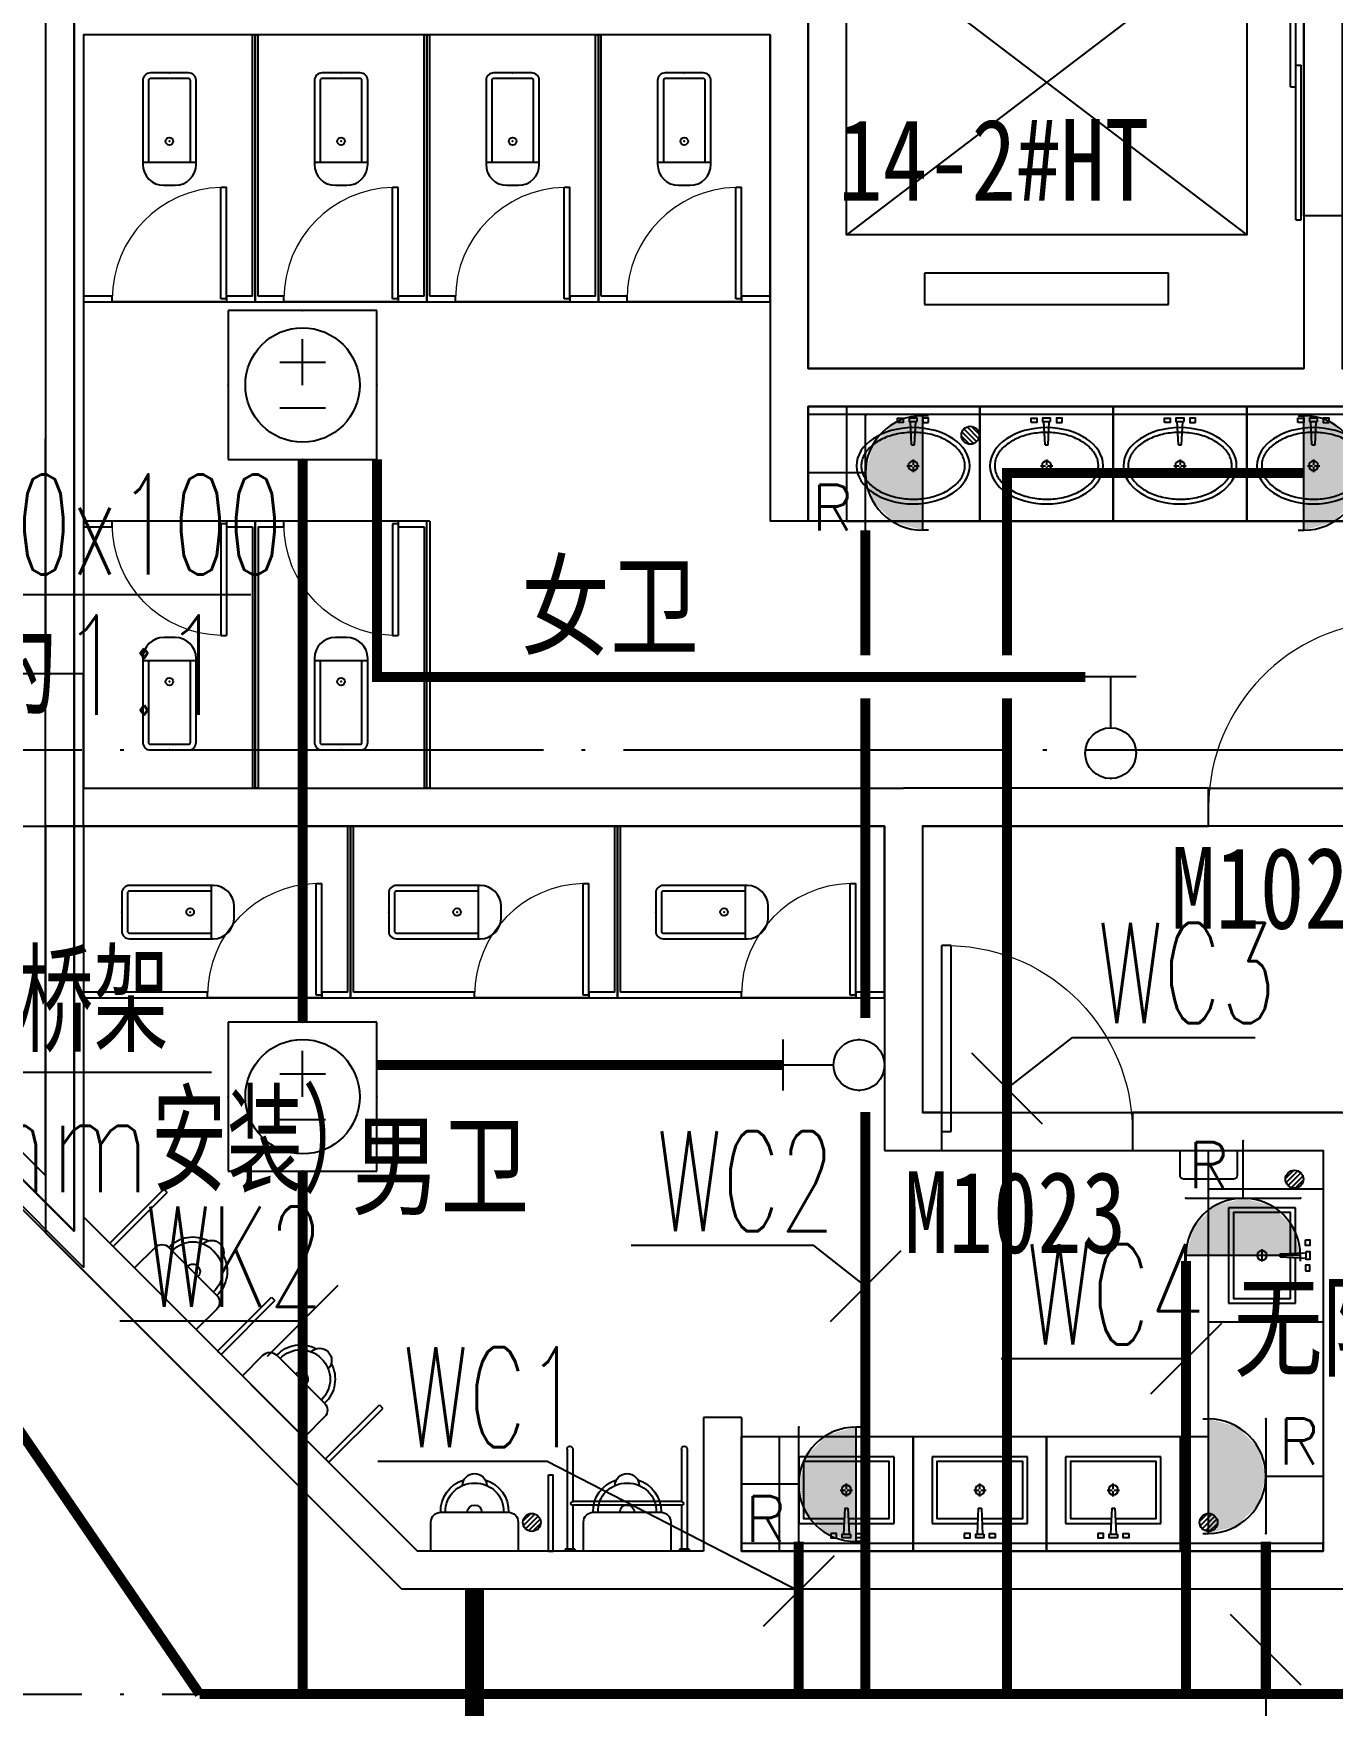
# Model space of a CAD drawing. Extents: x -233336 to 840473, y -28113 to 330904.
# Drawn here: x 95487 to 102300, y 11690 to 20457 of the extents above; entities that cross this region are included whole.
import ezdxf
from ezdxf.enums import TextEntityAlignment as Align
from ezdxf.xclip import XClip

# ---------------------------------------------------------------- set-up
doc = ezdxf.new("R2010")
doc.units = 0
doc.header["$LTSCALE"] = 1000
doc.header["$XCLIPFRAME"] = 2
for name, pattern in [('104-14# 核心筒$0$DOTE', [2.4200000000000004, 2, -0.2, 0.02, -0.2]), ('DASH', [0.35, 0.25, -0.1]), ('X-104 14#平面$0$DASH', [0.35, 0.25, -0.1])]:
    doc.linetypes.add(name, pattern=pattern)
doc.layers.get('0').update_dxf_attribs({"linetype": 'CONTINUOUS'})
doc.layers.get('Defpoints').update_dxf_attribs({"linetype": 'CONTINUOUS'})
for name, color, linetype in [('104-14# 核心筒$0$02-TEXT_标注', 9, 'CONTINUOUS'), ('104-14# 核心筒$0$02-TEXT_门窗', 9, 'CONTINUOUS'), ('104-14# 核心筒$0$A-C_门', 8, 'CONTINUOUS'), ('104-14# 核心筒$0$A-E_电梯', 8, 'CONTINUOUS'), ('104-14# 核心筒$0$A-I_卫-洁具', 8, 'CONTINUOUS'), ('104-14# 核心筒$0$A-I_卫-隔断', 8, 'CONTINUOUS'), ('104-14# 核心筒$0$A-TECH_水', 3, 'CONTINUOUS'), ('104-14# 核心筒$0$A-TECH_结构', 8, 'CONTINUOUS'), ('104-14# 核心筒$0$A_AXIS-轴线', 8, '104-14# 核心筒$0$DOTE'), ('104-14# 核心筒$0$A_STR-砌块墙', 7, 'CONTINUOUS'), ('104-14# 核心筒$0$A_STR-砼柱', 8, 'CONTINUOUS'), ('104-14# 核心筒$0$LVTRY', 6, 'CONTINUOUS'), ('CABLETRAY_DIM', 80, 'CONTINUOUS'), ('DIM-插座', 80, 'CONTINUOUS'), ('EQUIP-动力', 80, 'CONTINUOUS'), ('EQUIP-插座', 80, 'CONTINUOUS'), ('EQUIP-照明', 80, 'CONTINUOUS'), ('WIRE-动力', 50, 'CONTINUOUS'), ('WIRE-动力控制', 160, 'DASH'), ('WIRE-插座', 160, 'CONTINUOUS'), ('X-104 14#平面$0$A_STR-砌块墙', 7, 'CONTINUOUS'), ('X-104 14#平面$0$挡烟垂壁', 5, 'CONTINUOUS')]:
    doc.layers.add(name, color=color, linetype=linetype)
doc.layers.add('104-14# 核心筒$0$04-不打印_辅助线', color=8, linetype='CONTINUOUS', plot=False)
doc.layers.add('X-104 14#平面$0$000套内', color=8, linetype='CONTINUOUS', lineweight=30)
doc.styles.add('104-14# 核心筒$0$_TCH_WINDOW', font='STXIHEI.TTF', dxfattribs={"width": 0.8, "height": 3.5})
doc.styles.add('104-14# 核心筒$0$Standard', font='STXIHEI.TTF', dxfattribs={"width": 0.8})
doc.styles.add('_TEL_DIM', font='ROMANS2', dxfattribs={"width": 0.8, "height": 3.5, "bigfont": 'HZDF2'})
doc.styles.get("Standard").update_dxf_attribs({"font": 'GBENOR', "bigfont": 'GBCBIG'})

# ---------------------------------------------------------------- blocks, each defined once
blk = doc.blocks.new('104-14# 核心筒$0$jhat')
for p, q in [((-395, -250.0000000000582), (-395, 249.9999999999418)), ((-395, 249.9999999999418), (-44.99999999994179, 249.9999999999418)), ((-44.99999999994179, 249.9999999999418), (-44.99999999994179, 11.73657725605881)), ((-219.9999999999418, 32.25599999987753), (-219.9999999999418, 5.03999999986263)), ((-124.8214514199644, 8.000000000058208), (11.68149024352897, 14.3899337601033)), ((-124.8214514199644, 7.999999999941792), (-124.8214514199644, -8.000000000058208)), ((11.68149024352897, 14.3899337601033), (11.68149024352897, -14.3899337601033)), ((-225.0399999999208, -1.164153218269348e-10), (-253.7679999999236, -1.164153218269348e-10)), ((-219.9999999999418, -5.040000000095461), (-219.9999999999418, -32.76000000012573)), ((-186.7359999999171, -1.164153218269348e-10), (-214.9599999999045, -1.164153218269348e-10)), ((-124.8214514199644, -8.000000000058208), (11.68149024352897, -14.3899337601033)), ((-44.99999999994179, -12.38077738613356), (-44.99999999994179, -250.0000000000582)), ((-44.99999999994179, -250.0000000000582), (-395, -250.0000000000582))]:
    blk.add_line(p, q)
at = {"color": 8}
blk.add_lwpolyline([(-69.99999999994179, -11.06304409715813), (-69.99999999994179, -225.0000000000582), (-370, -225.0000000000582), (-370, 224.9999999999418), (-69.99999999994179, 224.9999999999418), (-69.99999999994179, 10.56628493819153)], dxfattribs=at)
at = {"ltscale": 1000, "const_width": 0.8399999999999999}
blk.add_lwpolyline([(-219.5799999999581, 0.1399999998975545, 0.9999999999999999), (-220.4199999999255, 0.1399999998975545, 0.9999999999999999)], format="xyb", close=True, dxfattribs=at)
for points in [[(7.191454842337407, 81.35012003820157), (30, 81.35012003820157), (30, 51.35012003820157), (7.191454842337407, 51.35012003820157)], [(11.68149024352897, -21.35012003820157), (30, -21.35012003820157), (30, 21.35012003820157), (11.68149024352897, 21.35012003820157)], [(7.191454842337407, -81.35012003820157), (30, -81.35012003820157), (30, -51.35012003820157), (7.191454842337407, -51.35012003820157)]]:
    blk.add_lwpolyline(points, close=True)
blk.add_circle((-219.9999999999418, -1.164153218269348e-10), 25.2)
at = {"layer": '104-14# 核心筒$0$04-不打印_辅助线'}
blk.add_lwpolyline([(100.0000000001164, -350), (100.0000000000582, 350), (-499.9999999999418, 350), (-499.9999999998836, -350)], close=True, dxfattribs=at)
blk = doc.blocks.new('104-14# 核心筒$0$$lvtry$00000200')
at = {"color": 0}
for p, q in [((-109.7834388052506, -40.0000000100008, 1e-08), (-109.7834388052433, -469.6564289897615, 1e-08)), ((99.78343880524335, -30.0000000100008, 1e-08), (-99.78343880524335, -30.0000000100008, 1e-08)), ((109.7834388052361, -469.6564289897615, 1e-08), (109.7834388052361, -40.0000000100008, 1e-08))]:
    blk.add_line(p, q, dxfattribs=at)
at = {"color": 0, "elevation": 1e-08}
blk.add_lwpolyline([(99.78343880524335, -1.000080374069512e-08), (-99.78343880524335, -1.000080374069512e-08, 0.4142135623730951), (-139.7834388052433, -40.0000000100008), (-139.7834388052433, -479.6564289897615, 0.4142135623730951), (-29.78343880524335, -589.6564289897615), (29.78343880523607, -589.6564289897615, 0.4142135623730903), (139.7834388052361, -479.6564289897633), (139.7834388052361, -40.0000000100008, 0.4142135623730951)], format="xyb", close=True, dxfattribs=at)
blk.add_lwpolyline([(139.7834388052361, -469.6564289897615), (-139.7834388052433, -469.6564289897615)], dxfattribs=at)
at = {"color": 0}
blk.add_circle((0, -358.6146012114659, 1e-08), 20, dxfattribs=at)
for centre, start, end in [((-99.78343880525063, -40.0000000100008, 1e-08), 90, 180), ((99.78343880523607, -40.0000000100008, 1e-08), 0, 90)]:
    blk.add_arc(centre, 10, start, end, dxfattribs=at)
for p in [(0, 0), (0, -358.6146012114659, 1e-08)]:
    blk.add_point(p, dxfattribs=at)
blk = doc.blocks.new('104-14# 核心筒$0$hgfasg')
at = {"layer": '104-14# 核心筒$0$04-不打印_辅助线'}
blk.add_lwpolyline([(-450, 1400), (450, 1400), (450, 0), (-450, 0)], close=True, dxfattribs=at)
at = {"yscale": -1}
blk.add_blockref('104-14# 核心筒$0$$lvtry$00000200', (0, 200), dxfattribs=at)
blk = doc.blocks.new('104-14# 核心筒$0$A-toilet-F2$0$A-toilet-F3$0$xb')
for p, q in [((177.7999999998137, 203.2000000000698), (-177.7999999993481, 203.1999999994878)), ((-228.5999999991618, 152.3999999994412), (-228.6000000010245, 9.313225746154785e-10)), ((228.6000000010245, -9.313225746154785e-10), (228.6000000005588, 152.3999999997905)), ((-228.6000000010245, 9.313225746154785e-10), (228.6000000010245, -9.313225746154785e-10))]:
    blk.add_line(p, q)
for centre, radius, start, end in [((-6.349999998696148, 209.549999998766), 171.56755229355, 106.6068803142738, 182.1210963969083), ((-6.349999998696148, 209.549999998766), 146.16755229355, 87.87890362284142, 182.1210963969083), ((9.313225746154785e-10, 342.8999999993248), 63.50000000000001, 1.07073087239469, 178.9292691276053), ((6.350000001490116, 209.549999998766), 146.16755229355, 357.8789036030917, 92.12109637715858), ((6.350000001490116, 209.549999998766), 171.56755229355, 357.8789036030917, 73.39311968572625), ((-177.7999999993481, 152.3999999992084), 50.8, 90, 180), ((1.396983861923218e-09, 203.1999999987893), 38.1, 0, 180), ((177.8000000002794, 152.3999999997905), 50.8, 0, 90)]:
    blk.add_arc(centre, radius, start, end)
blk = doc.blocks.new('104-14# 核心筒$0$wrert')
for p, q in [((300.0000000001164, 200.0000000001637), (1900.000000000116, 2300.000000000164)), ((300.0000000001164, 2300.000000000164), (1900.000000000116, 200.0000000001637)), ((2265.000000000116, 1890.120000000174), (2100.000000000175, 1890.120000000174)), ((2100.000000000175, 1890.120000000174), (2100.000000000175, 609.8800000001538)), ((2265.000000000116, 609.8800000001538), (2265.000000000116, 1890.120000000174)), ((2100.000000000175, 609.8800000001538), (2265.000000000116, 609.8800000001538))]:
    blk.add_line(p, q)
for points in [[(1.164153218269348e-10, 2600.000000000278), (2600.000000000175, 2600.000000000278), (2600.000000000175, -3.819877747446299e-11), (1.164153218269348e-10, -3.819877747446299e-11)], [(300.0000000001164, 2300.000000000164), (1900.000000000116, 2300.000000000164), (1900.000000000116, 200.0000000001637), (300.0000000001164, 200.0000000001637), (300.0000000001164, 2300.000000000164)]]:
    blk.add_lwpolyline(points, close=True)
blk = doc.blocks.new('104-14# 核心筒$0$meae')
for p, q in [((-215.039999999979, 0), (-243.7679999999818, 0)), ((-210, 5.039999999979045), (-210, 32.76000000000931)), ((-176.7359999999753, 0), (-204.9599999999627, 0)), ((-99.54815868195146, 8), (21.68149024352897, 14.3899337600451)), ((-99.54815868195146, -7.999999999941792), (-99.54815868195146, 8)), ((21.68149024352897, -14.3899337601033), (21.68149024352897, 14.3899337600451)), ((-210, -32.25599999999395), (-210, -5.039999999979045)), ((-99.54815868195146, -8.000000000058208), (21.68149024352897, -14.3899337601033))]:
    blk.add_line(p, q)
at = {"const_width": 0.8399999999999999}
blk.add_lwpolyline([(-209.5800000000163, -0.1400000000139698, -0.9999999999999999), (-210.4199999999837, -0.1400000000139698, -0.9999999999999999)], format="xyb", close=True, dxfattribs=at)
for points in [[(17.19145484233741, 81.35012003820157), (40, 81.35012003820157), (39.99999999994179, 51.35012003820157), (17.1914548422792, 51.35012003820157)], [(21.68149024352897, 21.35012003820157), (40, 21.35012003820157), (40, -21.35012003820157), (21.68149024352897, -21.35012003820157)], [(17.19145484233741, -81.35012003820157), (40, -81.35012003820157), (39.99999999994179, -51.35012003820157), (17.1914548422792, -51.35012003820157)]]:
    blk.add_lwpolyline(points, close=True)
blk.add_circle((-210, 0), 25.2)
blk.add_ellipse((-210, 0), major_axis=(0, -296.8388870928175), ratio=0.6737661697857759)
at = {"color": 8}
blk.add_open_spline([(-210, -271.838887092832), (-201.6286662275088, -271.838887092832), (-193.2556980797672, -270.8834744876949), (-176.5567826171755, -267.0318226981908), (-168.2292954665609, -264.1331208487391), (-151.7464247078751, -256.3412992825033), (-143.592075161112, -251.4461166422116), (-127.6688291439204, -239.6628589069005), (-119.9016611408442, -232.7743547918508), (-105.0053654383519, -217.100718463771), (-97.87740360945463, -208.3160983382841), (-84.50442564953119, -189.0367220979533), (-78.25994529254967, -178.5426552897552), (-66.86596525227651, -156.1005802754662), (-61.71665413689334, -144.1531549534993), (-52.68240508378949, -119.1104159536771), (-48.79751711455174, -106.0155586157343), (-42.41598126577446, -79.01830609660828), (-39.91934085072717, -65.11628590768669), (-36.39207964838715, -36.86706837144447), (-35.3614577781409, -22.5202054088586), (-34.79793056182098, 6.244822261855006), (-35.26502483320655, 20.66266644134885), (-37.68259151588427, 49.19399507466005), (-39.63306519814068, 63.30715293157846), (-44.95700291811954, 90.86129060061648), (-48.33046480413759, 104.3019146881416), (-56.39392556494568, 130.1611448710319), (-61.0838973345235, 142.5793309712317), (-71.62818411248736, 166.0733063118532), (-77.48238030000357, 177.1485642623738), (-90.15903716551838, 197.6798496269621), (-96.98112566315103, 207.1352148510632), (-111.3602107425686, 224.2113378457143), (-118.9163064261083, 231.8314545630128), (-134.510733252624, 245.1036245926516), (-142.547481424408, 250.7556368449004), (-158.868371842138, 260.0530890176306), (-167.1509793659789, 263.6999722997425), (-183.7976203592261, 269.0257272459567), (-192.162095878215, 270.7072330619558), (-208.8995512870024, 272.153067119536), (-217.2755150526064, 271.9185741905239), (-234.0031495776493, 269.526916392555), (-242.3573442720808, 267.3679324407713), (-258.9526960913208, 261.0731867576833), (-267.1936322519905, 256.9349128940958), (-283.3781850557425, 246.65468100406), (-291.3201072766096, 240.5117016318836), (-306.6623222918133, 226.2813428560039), (-314.0611830068519, 218.1942343084957), (-328.0653621423407, 200.2301868745126), (-334.6699371464783, 190.353927289194), (-346.859358667396, 169.044026111078), (-352.4439172392595, 157.6110181525), (-362.4072642970132, 133.476927122334), (-366.7859668953461, 120.7763437553076), (-374.1964356524404, 94.43610308453208), (-377.2281845823745, 80.79684587812517), (-381.8495765395346, 52.93462008907227), (-383.4392193020904, 38.71199739631265), (-385.1273327118251, 10.0537408667733), (-385.225804392132, -4.381569712015335), (-383.9285565786413, -33.08909023553133), (-382.5328362500295, -47.36097819061251), (-378.2902226594742, -75.36972922243876), (-375.4433290168527, -89.10625087702647), (-368.3874579074909, -115.6863969620317), (-364.1784936326439, -128.529630749661), (-354.5335200406262, -152.9902308470919), (-349.097582319926, -164.6071133053629), (-337.1786070214584, -186.3198765731067), (-330.6958189697471, -196.415140855941), (-316.9037533847149, -214.843760280055), (-309.5951420506462, -223.1764269854757), (-294.4000191528467, -237.9131964488188), (-286.5148495539906, -244.3169298697612), (-270.41386736813, -255.1213227973203), (-262.1997869724291, -259.5227866767091), (-245.6385630253353, -266.3373192788567), (-237.2919559226721, -268.7527736420161), (-222.6272707111784, -271.2949484957498), (-216.3134306632564, -271.838887092832), (-210, -271.838887092832)], degree=3, knots=[0, 0, 0, 0, 0.1541728099079682, 0.1541728099079682, 0.3083456198159364, 0.3083456198159364, 0.4625184297239047, 0.4625184297239047, 0.6166912396318729, 0.6166912396318729, 0.7708640495398411, 0.7708640495398411, 0.9250368594478093, 0.9250368594478093, 1.079209669355778, 1.079209669355778, 1.233382479263746, 1.233382479263746, 1.387555289171714, 1.387555289171714, 1.541728099079682, 1.541728099079682, 1.69590090898765, 1.69590090898765, 1.850073718895619, 1.850073718895619, 2.004246528803587, 2.004246528803587, 2.158419338711555, 2.158419338711555, 2.312592148619523, 2.312592148619523, 2.466764958527492, 2.466764958527492, 2.62093776843546, 2.62093776843546, 2.775110578343428, 2.775110578343428, 2.929283388251396, 2.929283388251396, 3.083456198159364, 3.083456198159364, 3.237629008067333, 3.237629008067333, 3.391801817975301, 3.391801817975301, 3.545974627883269, 3.545974627883269, 3.700147437791237, 3.700147437791237, 3.854320247699206, 3.854320247699206, 4.008493057607174, 4.008493057607174, 4.162665867515142, 4.162665867515142, 4.31683867742311, 4.31683867742311, 4.471011487331078, 4.471011487331078, 4.625184297239047, 4.625184297239047, 4.779357107147015, 4.779357107147015, 4.933529917054983, 4.933529917054983, 5.087702726962951, 5.087702726962951, 5.24187553687092, 5.24187553687092, 5.396048346778888, 5.396048346778888, 5.550221156686856, 5.550221156686856, 5.704393966594824, 5.704393966594824, 5.858566776502792, 5.858566776502792, 6.012739586410761, 6.012739586410761, 6.166912396318729, 6.166912396318729, 6.283185307179586, 6.283185307179586, 6.283185307179586, 6.283185307179586], dxfattribs=at)
at = {"layer": '104-14# 核心筒$0$04-不打印_辅助线'}
blk.add_lwpolyline([(-499.9999999998836, -349.9999999999418), (-499.9999999998836, 350.0000000000582), (100.0000000001164, 350.0000000000582), (100.0000000001164, -349.9999999999418)], close=True, dxfattribs=at)
blk = doc.blocks.new('104-14# 核心筒$0$A$C0B6E3E5F')
at = {"layer": '104-14# 核心筒$0$A-I_卫-隔断'}
for p, q in [((-12.5, 1.530808498934192e-15), (-12.5, 400)), ((-12.5, 400), (12.5, 400)), ((12.5, 0), (12.5, 400)), ((-12.5, 1.530808498934192e-15), (12.5, 0))]:
    blk.add_line(p, q, dxfattribs=at)
blk = doc.blocks.new('104-14# 核心筒$0$104-8910 核心筒$0$fraehtj')
for p, q in [((-535.0016601383686, 315.0000140368938), (-9.999998301267624, 315.0000003874302)), ((-535.0007322132587, 285.0000140964985), (-260.0000060498787, 285.0000067282235)), ((-260.0000060498714, -284.9999931128441), (-260.0000060498714, 285.0000067282235)), ((-240.0000060498714, -284.9999936328259), (-240.0000060498642, 285.0000061923529)), ((-240.0000060498642, 285.0000061923492), (-9.999999016523361, 285.0000000298023)), ((-9.99999913573265, 275.000000089407), (-9.99999812245369, 325.0000003278255)), ((-9.99999812245369, 325.0000003278255), (1.937150955200195e-06, 324.9999999701977)), ((-9.99999913573265, 275.000000089407), (-6.049871444702148e-06, 275.0000000298023)), ((-535.0016601383686, -284.9999859631062), (-260.0000060498787, -284.9999931128441)), ((-535.0007322132587, -314.9999859035015), (-9.999999016523361, -314.9999999701977)), ((-240.0000060498642, -284.9999936328222), (-9.999998301267624, -284.9999996125698)), ((-9.99999913573265, -324.999999910593), (-9.99999812245369, -274.9999996721745)), ((-9.99999812245369, -274.9999996721745), (1.937150955200195e-06, -275.0000000298023)), ((-9.99999913573265, -324.999999910593), (-6.049871444702148e-06, -324.9999999701977))]:
    blk.add_line(p, q)
for centre, radius, start, end in [((-535.0000070035458, 300.0000140964985), 14.99999998312334, 90, 270), ((-250.0000060498714, 285.0000067282235), 10.00000000000729, 359.9999969296666, 180), ((-535.0000070035458, -299.9999859035015), 14.99999998312334, 90, 270), ((-250.0000060498714, -284.9999931128405), 10.00000000000729, 180, 3.070333449532706e-06)]:
    blk.add_arc(centre, radius, start, end)
blk = doc.blocks.new('104-14# 核心筒$0$$DorLib2D$00000128')
at = {"color": 0}
for points in [[(-0.4908619199486566, 0.8502355865689708), (-0.4908619199486566, 0.7099191849998476)], [(0.04913808004857856, 0.850235586568985), (-0.4908619199486566, 0.8502355865689708)], [(0.04913808004857856, 0.850235586568985), (0.04913808004857856, 0.7099191849998476)], [(0.04913808004857856, 0.7099191849998476), (-0.4908619199486566, 0.7099191849998476)], [(0.5131984191175434, 0.709919184999876), (-0.02680158088332973, 0.7099191849998476)], [(-0.02680158088332973, 0.7099191849998476), (-0.02680158088332973, 0.5696027834307387)], [(0.5131984191175434, 0.709919184999876), (0.5131984191175434, 0.5696027834307529)], [(0.5131984191175434, 0.5696027834307529), (-0.02680158088332973, 0.5696027834307387)], [(0.5, 0.4999999999999716), (-0.5, 0.4999999999999289)]]:
    blk.add_lwpolyline(points, dxfattribs=at)
blk = doc.blocks.new('104-14# 核心筒$0$$DorLib2D$00000001')
for p, q in [((0.45, 0.9750000000000001), (0.5000000000000002, 0.9750000000000001)), ((0.45, 0), (0.45, 0.9750000000000001)), ((0.5, 0), (0.5, 0.9750000000000001)), ((0.5, 0), (0.45, 0))]:
    blk.add_line(p, q)
at = {"lineweight": 13}
blk.add_arc((0.475, 0), 0.975, 91.4692835813538, 180, dxfattribs=at)
blk = doc.blocks.new('_FZHK')
blk.add_lwpolyline([(-0.5, -0.5), (0.5, -0.5), (0.5, 0.5), (-0.5, 0.5)], close=True)
blk = doc.blocks.new('104-14# 核心筒$0$$TwtSys$00000141')
for p, q in [((-94.19606303561523, 7.672111694559135), (-10.08309029082739, 91.78508443935061)), ((-94.19606303561523, 7.672111694559135), (-10.08309029082739, 91.78508443935061)), ((-87.21916889109707, -35.05448014085778), (35.05448014085778, 87.21916889110071)), ((-87.21916889109707, -35.05448014085778), (35.05448014085778, 87.21916889110071)), ((-66.46803743153214, -66.46803743153941), (66.46803743153214, 66.46803743153214)), ((-66.46803743153214, -66.46803743153578), (66.46803743153214, 66.46803743153214)), ((-32.35611368903483, -87.061266563549), (87.58274635417911, 32.87759347966494)), ((-32.35611368903483, -87.061266563549), (87.58274635417911, 32.87759347966858)), ((11.43110768805855, -92.25951895252001), (92.2594807012465, -11.43114593933933)), ((11.43110768805855, -92.25951895252001), (92.2594807012465, -11.43114593933933))]:
    blk.add_line(p, q)
blk.add_circle((0, 0), 94)
blk.add_circle((0, 0), 94)
blk = doc.blocks.new('104-14# 核心筒')
at = {"layer": '104-14# 核心筒$0$A-C_门'}
for p, q in [((101649.9999999996, 16499.99999999581), (102649.9999999996, 16499.99999999581)), ((100250.000000001, 14599.99999999586), (101250.000000001, 14599.99999999584))]:
    blk.add_line(p, q, dxfattribs=at)
at = {"layer": '104-14# 核心筒$0$A-I_卫-洁具', "ltscale": 0.1}
for points in [[(99550.00029706035, 18500.00020159339), (102750, 18500.00020159467), (102750, 17900.00020159467), (99550.00029706035, 17900.00020159339)], [(99550.00029706059, 18460.00020159528), (102750.0000000004, 18460.00020159534), (102750.0000000004, 18500.00020159534), (99550.00029706059, 18500.00020159528)], [(99200.00000000387, 12500.00000008388), (102249.9999999996, 12500.00000008393), (102249.9999999996, 12540.00000008393), (99200.00000000387, 12540.00000008388)]]:
    blk.add_lwpolyline(points, close=True, dxfattribs=at)
blk.add_lwpolyline([(101499.9999999995, 14599.99999999872), (101799.9999999995, 14599.99999999872), (101799.9999999995, 14469.99999999872, -0.414213562373095), (101779.9999999995, 14449.99999999872), (101519.9999999995, 14449.99999999872, -0.414213562373095), (101499.9999999995, 14469.99999999872)], format="xyb", close=True, dxfattribs=at)
for points in [[(101649.9999999995, 13099.99999999558), (101649.9999999995, 14599.99999999872), (102249.9999999995, 14599.99999999872), (102249.9999999996, 12499.99999999558), (101649.9999999996, 12499.99999999558)], [(101649.9999999995, 12499.99999999558), (99200.00000000253, 12499.99999999546), (99200.00000000253, 13099.99999999546), (101649.9999999995, 13099.99999999558)]]:
    blk.add_lwpolyline(points, dxfattribs=at)
at = {"layer": '104-14# 核心筒$0$A-I_卫-隔断'}
for p, q in [((96634.99999999865, 19079.99999999603), (96634.99999999863, 20449.99999999593)), ((96634.99999999863, 20449.99999999593), (96664.99999999863, 20449.99999999593)), ((96664.99999999863, 19079.99999999583), (96664.99999999863, 20449.99999999593)), ((97535.00014853069, 19079.99999999583), (97535.00014853067, 20450.0000205019)), ((97535.00014853067, 20450.0000205019), (97565.00014853067, 20450.0000205019)), ((97565.00014853069, 19079.99999999618), (97565.00014853067, 20450.0000205019)), ((98435, 19079.99999999618), (98434.99999999997, 20449.99999999593)), ((98434.99999999997, 20449.99999999593), (98464.99999999997, 20449.99999999593)), ((98465, 19079.99999999591), (98464.99999999997, 20449.99999999593)), ((95899.99999989271, 19079.99999999591), (95749.99999999863, 19079.99999999593)), ((95749.99999999863, 19079.99999999593), (95749.99999999863, 19049.99999999593)), ((95749.99999999863, 19049.99999999593), (95899.99999989271, 19049.99999999603)), ((95899.99999989271, 19049.99999999603), (95899.99999989271, 19079.99999999591)), ((96499.99999989192, 19049.99999999593), (95899.99999989192, 19049.99999999593)), ((96634.99999999865, 19079.99999999603), (96499.99999989073, 19079.99999999598)), ((96499.99999989073, 19079.99999999598), (96499.99999989072, 19049.99999999603)), ((96499.99999989072, 19049.99999999603), (96649.99999999863, 19049.99999999593)), ((96649.99999999654, 19049.99999999593), (96799.99999989073, 19049.99999999581)), ((96799.99999989072, 19079.99999999583), (96664.99999999863, 19079.99999999583)), ((96799.99999989073, 19049.99999999581), (96799.99999989072, 19079.99999999583)), ((97399.9999998898, 19049.99999999593), (96799.9999998898, 19049.99999999593)), ((97535.00014853069, 19079.99999999583), (97399.99999989073, 19079.99999999583)), ((97399.99999989073, 19079.99999999583), (97399.99999989073, 19049.99999999581)), ((97399.99999989073, 19049.99999999581), (97550.00014853067, 19049.99999999593)), ((97550.00014853067, 19049.99999999593), (97699.99999989073, 19049.99999999606)), ((97699.99999989072, 19079.9999999961), (97565.00014853069, 19079.99999999618)), ((97699.99999989073, 19049.99999999606), (97699.99999989072, 19079.9999999961)), ((98299.99999988981, 19049.99999999593), (97699.99999988981, 19049.99999999593)), ((98435, 19079.99999999618), (98299.99999988874, 19079.9999999961)), ((98299.99999988874, 19079.9999999961), (98299.99999988874, 19049.99999999606)), ((98299.99999988874, 19049.99999999606), (98450, 19049.99999999593)), ((98450, 19049.99999999593), (98599.99985135991, 19049.99999999584)), ((98599.99985135993, 19079.99999999598), (98465, 19079.99999999591)), ((98599.99985135991, 19049.99999999584), (98599.99985135993, 19079.99999999598)), ((99199.99985135911, 19049.99999999593), (98599.99985135911, 19049.99999999593)), ((99350.0002970596, 19079.99999999593), (99199.99985135993, 19079.99999999599)), ((99199.99985135993, 19079.99999999599), (99199.99985135993, 19049.99999999584)), ((99199.99985135993, 19049.99999999584), (99350.0002970596, 19049.99999999593)), ((99350.0002970596, 19049.99999999593), (99350.0002970596, 19079.99999999593)), ((95899.99999989072, 17900.00002050188), (95749.99999999863, 17900.00002050184)), ((95749.99999999863, 17900.00002050184), (95749.99999999863, 17870.00002050184)), ((96499.99999989194, 17900.00002050184), (95899.99999989194, 17900.00002050184)), ((95899.99999989072, 17870.00002050191), (95899.99999989072, 17900.00002050188)), ((96649.99999999863, 17900.00002050184), (96499.99999989271, 17900.00002050188)), ((96499.99999989271, 17900.00002050188), (96499.99999989272, 17870.00002050175)), ((96799.99999988874, 17900.00002050192), (96649.99999999863, 17900.00002050184)), ((97399.99999988981, 17900.00002050184), (96799.99999988981, 17900.00002050184)), ((96799.99999988874, 17870.00002050202), (96799.99999988874, 17900.00002050192)), ((97565.00014853067, 17900.00002050198), (97399.99999989073, 17900.00002050201)), ((97399.99999989073, 17900.00002050201), (97399.99999989073, 17870.00002050202)), ((97565.00014853067, 17900.00002050198), (97565.00014853067, 16499.99999999587)), ((95749.99999999863, 17870.00002050184), (95899.99999989072, 17870.00002050191)), ((96499.99999989272, 17870.00002050175), (96634.99999999865, 17870.00002050161)), ((96634.99999999865, 17870.00002050161), (96634.99999999863, 16500.00002050184)), ((96664.99999999863, 17870.00002050189), (96664.99999999863, 16500.00002050184)), ((96664.99999999863, 17870.00002050189), (96799.99999988874, 17870.00002050202)), ((97399.99999989073, 17870.00002050202), (97535.00014853071, 17870.00002050189)), ((97535.00014853071, 17870.00002050189), (97535.00014853067, 16499.99999999587)), ((96664.99999999863, 16500.00002050184), (96634.99999999863, 16500.00002050184)), ((97565.00014853067, 16499.99999999587), (97535.00014853067, 16499.99999999587)), ((97135.00000000028, 15429.99999999608), (97135.00000000035, 16299.99999999604)), ((97135.00000000035, 16299.99999999604), (97165.00000000035, 16299.99999999604)), ((97165.00000000054, 15429.99999999608), (97165.00000000035, 16299.99999999604)), ((98535.00000000028, 15429.99999999608), (98535.00000000035, 16299.99999999604)), ((98535.00000000035, 16299.99999999604), (98565.00000000035, 16299.99999999604)), ((98565.00000000054, 15429.99999999588), (98565.00000000035, 16299.99999999604)), ((96399.9997028311, 15429.99999999598), (95750.00000000035, 15429.99999999604)), ((95750.00000000035, 15429.99999999604), (95750.00000000035, 15399.99999999604)), ((96399.9997028311, 15399.99999999608), (96399.9997028311, 15429.99999999598)), ((97135.00000000028, 15429.99999999608), (96999.99970283112, 15429.99999999599)), ((96999.99970283112, 15429.99999999599), (96999.9997028311, 15399.99999999608)), ((97799.9997028311, 15429.99999999599), (97165.00000000054, 15429.99999999608)), ((97799.9997028311, 15399.99999999591), (97799.9997028311, 15429.99999999599)), ((98535.00000000028, 15429.99999999608), (98399.9997028311, 15429.99999999599)), ((98399.9997028311, 15429.99999999599), (98399.9997028311, 15399.99999999591)), ((99199.99970283112, 15429.99999999585), (98565.00000000054, 15429.99999999588)), ((99199.99970283112, 15399.9999999961), (99199.99970283112, 15429.99999999585)), ((99949.99970294075, 15429.99999999604), (99799.9997028311, 15429.99999999592)), ((99799.9997028311, 15429.99999999592), (99799.9997028311, 15399.9999999961)), ((99949.99970294075, 15399.99999999604), (99949.99970294075, 15429.99999999604)), ((95750.00000000035, 15399.99999999604), (96399.9997028311, 15399.99999999608)), ((96999.99970283064, 15399.99999999604), (96399.99970283064, 15399.99999999604)), ((96999.9997028311, 15399.99999999608), (97150.00000000035, 15399.99999999604)), ((97150.00000000035, 15399.99999999604), (97799.9997028311, 15399.99999999591)), ((98399.99970283058, 15399.99999999604), (97799.99970283058, 15399.99999999604)), ((98399.9997028311, 15399.99999999591), (98550.00000000035, 15399.99999999604)), ((98550.00000000035, 15399.99999999604), (99199.99970283112, 15399.9999999961)), ((99799.99970283058, 15399.99999999604), (99199.99970283058, 15399.99999999604)), ((99799.9997028311, 15399.9999999961), (99949.99970294075, 15399.99999999604))]:
    blk.add_line(p, q, dxfattribs=at)
at = {"layer": '104-14# 核心筒$0$A-TECH_结构'}
blk.add_lwpolyline([(96307.93221992342, 16700), (96307.93221992342, 16700)], dxfattribs=at)
at = {"layer": '104-14# 核心筒$0$A_AXIS-轴线'}
for p, q in [((-24838.9698462474, 16700), (120259.921909796, 16700)), ((-24838.9698462474, 11750), (120259.921909796, 11750))]:
    blk.add_line(p, q, dxfattribs=at)
at = {"layer": '104-14# 核心筒$0$A_STR-砌块墙'}
for p, q in [((95550.00000000079, 20549.99999543867), (95550.0000000008, 17100)), ((99550.00029706053, 20550.00004214753), (99550.00029706048, 18700.00020159492)), ((99350.0002970605, 20450.0000410083), (95750.00000000077, 20449.99999999566)), ((95750.00000000077, 20449.99999999566), (95750.00000000076, 17100)), ((99350.0002970605, 20450.0000410083), (99350.0002970605, 18600.0002015949)), ((102350.0000000002, 19500.00020159475), (102150.0000000001, 19500.00020159476)), ((102150.0000000001, 19500.00020159476), (102150.0000000001, 18700.00020159486)), ((99550.00029706048, 18700.00020159492), (102150.0000000001, 18700.00020159486)), ((99350.0002970605, 18600.0002015949), (99350.00029706047, 17900.00020159484)), ((99550.00029706067, 18500.0002015949), (102250.0000000002, 18500.00020159484)), ((99550.00029706067, 18500.0002015949), (99550.00029706047, 17900.00020159484)), ((102250.0000000002, 18500.00020159484), (102750, 18500.00020159486)), ((99550.00029706047, 17900.00020159484), (99350.00029706047, 17900.00020159484)), ((95750.00000000074, 16499.99999999594), (100050.000000001, 16499.99999999581)), ((101649.9999999997, 16499.99999999582), (100050.000000001, 16499.99999999581)), ((101649.9999999997, 16299.99999999585), (101649.9999999997, 16499.99999999582)), ((95550.00000000073, 16300), (95550.00000000077, 14168.77665852303)), ((95750.00000000074, 16299.99999999595), (99950.000000001, 16299.99999999584)), ((95750.00000000074, 16299.99999999595), (95750.00000000074, 14251.61937099773)), ((99950.000000001, 16299.99999999584), (99950.00000000097, 14599.99999999593)), ((100150.000000001, 16299.9999999958), (101649.9999999997, 16299.99999999585)), ((100150.000000001, 16299.9999999958), (100150.000000001, 14799.99999999591)), ((100250.0000000011, 14799.99999999587), (100150.000000001, 14799.99999999591)), ((100250.0000000011, 14599.99999999595), (100250.0000000011, 14799.99999999587)), ((102349.9999999999, 14799.99999999581), (101250.0000000008, 14799.99999999582)), ((101250.0000000008, 14799.99999999582), (101250.0000000008, 14599.99999999592)), ((99950.00000000097, 14599.99999999593), (100250.0000000011, 14599.99999999595)), ((101250.0000000008, 14599.99999999592), (102249.9999999999, 14599.99999999588)), ((102249.9999999999, 14599.99999999588), (102249.9999999999, 12500.00000006246)), ((95750.00000000074, 14251.61937099773), (97501.6193709058, 12500.00000009261)), ((95550.00000000077, 14168.77665852303), (97418.77665843056, 12300.00000009316)), ((99000.00000000262, 13199.99999999622), (99000.00000000259, 12500.00000008306)), ((99200.00000000262, 13199.99999999622), (99000.00000000262, 13199.99999999622)), ((99200.00000000262, 13199.99999999622), (99200.00000000266, 12500.00000008179)), ((99000.00000000259, 12500.00000008306), (97501.6193709058, 12500.00000009261)), ((102249.9999999999, 12500.00000006246), (99200.00000000266, 12500.00000008179)), ((99100.00000000198, 12300.00000008242), (97418.77665843056, 12300.00000009316)), ((102349.9999999992, 12300.00000006182), (99100.00000000198, 12300.00000008242))]:
    blk.add_line(p, q, dxfattribs=at)
at = {"rotation": 314.999999999999}
for p in [(95895.98445229544, 14105.63491870365), (96461.66987724465, 13539.94949375442), (97027.35530219389, 12974.26406880518)]:
    blk.add_blockref('104-14# 核心筒$0$A$C0B6E3E5F', p, dxfattribs=at)
blk.add_blockref('104-14# 核心筒$0$A$C0B6E3E5F', (98200.30559062553, 12500.00000008795))
at = {"layer": '104-14# 核心筒$0$A-C_门'}
ref = blk.add_blockref('104-14# 核心筒$0$$DorLib2D$00000001', (102149.9999999996, 16399.99999999581), dxfattribs=dict(at, xscale=1000, yscale=1000, zscale=200))
ref.add_attrib('A', 'M1023', (101452.5982532748, 15762.49999999581), dxfattribs={"layer": '104-14# 核心筒$0$02-TEXT_门窗', "height": 428.1386462882095, "style": '104-14# 核心筒$0$_TCH_WINDOW', "width": 0.8})
ref = blk.add_blockref('104-14# 核心筒$0$$DorLib2D$00000001', (100750.000000001, 14699.99999999585), dxfattribs=dict(at, xscale=-1000, yscale=1000, zscale=200, rotation=359.9999999999986))
ref.add_attrib('A', 'M1023', (100052.5982532761, 14062.49999999589), dxfattribs={"layer": '104-14# 核心筒$0$02-TEXT_门窗', "height": 428.1386462882095, "style": '104-14# 核心筒$0$_TCH_WINDOW', "width": 0.8})
at = {"layer": '104-14# 核心筒$0$A-E_电梯', "rotation": 270}
blk.add_blockref('104-14# 核心筒$0$wrert', (99549.99999999983, 21300.00020159502), dxfattribs=at)
at = {"layer": '104-14# 核心筒$0$A-E_电梯', "xscale": 1500, "yscale": -200, "zscale": 200, "rotation": 269.9999999999988}
blk.add_blockref('104-14# 核心筒$0$$DorLib2D$00000128', (102250.0000000002, 20250.00020159478), dxfattribs=at)
at = {"layer": '104-14# 核心筒$0$A-I_卫-洁具', "ltscale": 0.1, "xscale": -1}
for name, p, rotation in [('104-14# 核心筒$0$hgfasg', (96199.99999999997, 20449.99999999598), 180), ('104-14# 核心筒$0$hgfasg', (97099.99999999997, 20449.99999999598), 180), ('104-14# 核心筒$0$hgfasg', (97999.99999999997, 20449.99999999598), 180), ('104-14# 核心筒$0$hgfasg', (98900.0002970596, 20449.99999999593), 180), ('104-14# 核心筒$0$meae', (100100.0001485301, 18400.00020159408), 270), ('104-14# 核心筒$0$meae', (100800.0001485301, 18400.00020159408), 270), ('104-14# 核心筒$0$meae', (101500.0001485301, 18400.00020159408), 270), ('104-14# 核心筒$0$meae', (102200.0001485301, 18400.0002015935), 270), ('104-14# 核心筒$0$hgfasg', (95750.00000000035, 15849.9999999961), 270), ('104-14# 核心筒$0$hgfasg', (97150.00000000035, 15849.9999999961), 270), ('104-14# 核心筒$0$hgfasg', (98550.00000000035, 15849.9999999961), 270), ('104-14# 核心筒$0$jhat', (102149.9999999996, 14049.99999999488), 180), ('104-14# 核心筒$0$A-toilet-F2$0$A-toilet-F3$0$xb', (96178.8271647697, 13822.79220622871), 314.9999999997665), ('104-14# 核心筒$0$A-toilet-F2$0$A-toilet-F3$0$xb', (96744.51258971894, 13257.10678127949), 314.9999999997665), ('104-14# 核心筒$0$jhat', (99750.00000000183, 12599.99999999546), 90), ('104-14# 核心筒$0$jhat', (100450.0000000018, 12599.99999999546), 90), ('104-14# 核心筒$0$jhat', (101149.9999999996, 12599.99999999529), 90)]:
    blk.add_blockref(name, p, dxfattribs=dict(at, rotation=rotation))
for name, p in [('104-14# 核心筒$0$hgfasg', (96199.99999999997, 16500.00002050184)), ('104-14# 核心筒$0$hgfasg', (97099.99999999997, 16500.00002050184)), ('104-14# 核心筒$0$A-toilet-F2$0$A-toilet-F3$0$xb', (97800.30559062574, 12500.00000017113)), ('104-14# 核心筒$0$A-toilet-F2$0$A-toilet-F3$0$xb', (98600.30559062574, 12500.00000017113))]:
    blk.add_blockref(name, p, dxfattribs=at)
at = {"layer": '104-14# 核心筒$0$A-I_卫-隔断', "xscale": -600, "zscale": 30, "rotation": 180}
for p, yscale in [((96199.99999989192, 19064.99999999593), -600), ((97099.9999998898, 19064.99999999593), -600), ((97999.99999988981, 19064.99999999593), -600), ((98899.99985135911, 19064.99999999593), -600), ((96199.99999989194, 17885.00002050184), 600), ((97099.99999988981, 17885.00002050184), 600), ((96699.99970283064, 15414.99999999604), -600), ((98099.99970283058, 15414.99999999604), -600), ((99499.99970283058, 15414.99999999604), -600)]:
    blk.add_blockref('104-14# 核心筒$0$$DorLib2D$00000001', p, dxfattribs=dict(at, yscale=yscale))
at = {"layer": '104-14# 核心筒$0$A-TECH_水', "xscale": 0.5, "yscale": 0.5, "zscale": 0.5}
for p, rotation in [((100400.14014853, 18350.00020159502), 90.00000000011116), ((98100.30559062437, 12650.41528911001), 180)]:
    blk.add_blockref('104-14# 核心筒$0$$TwtSys$00000141', p, dxfattribs=dict(at, rotation=rotation))
for p in [(102099.9999999995, 14449.99999999499), (101649.6725130539, 12650.41528911001)]:
    blk.add_blockref('104-14# 核心筒$0$$TwtSys$00000141', p, dxfattribs=at)
at = {"layer": '104-14# 核心筒$0$A_STR-砼柱', "xscale": 700, "yscale": 800, "zscale": 800}
blk.add_blockref('_FZHK', (95399.99999999996, 16700.00000000006), dxfattribs=at)
at = {"layer": '104-14# 核心筒$0$LVTRY', "xscale": -1, "rotation": 90}
blk.add_blockref('104-14# 核心筒$0$104-8910 核心筒$0$fraehtj', (98600.30559062574, 12500.00000017113), dxfattribs=at)
at = {"layer": '104-14# 核心筒$0$02-TEXT_标注', "style": '104-14# 核心筒$0$Standard', "width": 0.8}
for s, p in [('14-2#HT', (99707.8697848722, 19580.13577493973)), ('女卫', (98043.46165189092, 17240.26042686286)), ('男卫', (97153.72992428788, 14307.21007442242)), ('无障碍卫生间', (101781.9228088226, 13459.50952578866))]:
    blk.add_text(s, height=428.1386462882095, dxfattribs=at).set_placement(p)
blk = doc.blocks.new('X-104 14#平面')
blk.add_line((95550.00000000077, 14469.17601849825), (95550.00000000077, 18332))
at = {"layer": 'Defpoints', "color": 1}
blk.add_lwpolyline([(116600.2008833421, 11899.99999999416), (107450.0000008998, 11900.00000004436), (107449.9999991002, 21300.00003060645), (102349.9999982009, 21300.00014486356), (102350.0000000002, 18700.00020159483), (104750, 18700.00020159473), (104750, 16300.00000000006), (100150.000000001, 16299.9999999958), (100150.000000001, 14799.99999999591), (104750, 14799.99999999567), (104750, 12300.00000004648), (97418.77665843056, 12300.00000009316), (77552.85146902825, 32183.48183699619), (74724.424344282, 29355.05471225003), (86750.0000000005, 17329.47905653155), (86749.99999999996, 10199.99999999999), (93750, 10199.99999999987), (93749.99999999999, 7899.999999999924), (95049.99999999962, 7899.999999999923), (95049.99999999996, 8100.000000000058), (100667.1916580149, 8100.000000000037), (110242.7258179141, 1395.501851236545), (116600.2008833427, 10475.03981062672)], close=True, dxfattribs=at)
at = {"layer": 'X-104 14#平面$0$000套内'}
blk.add_lwpolyline([(96133.01656677002, 32326.41094530904), (85535.89371025797, 35276.15479470292), (87132.36217975972, 41014.27391288584), (83542.74790896995, 42013.00824596326), (76213.23152315777, 35359.49963370559), (78361.89639461695, 32992.52676258529), (77623.56214714683, 32254.19251511489), (95699.99999991586, 14177.75466234585), (95699.99996498696, 21400.00000004772), (113749.9999329077, 21400.00002158494), (113749.9999317686, 26000.00000779065), (116750.2008822036, 26000.00000281107), (116750.2023571147, 38348.22694548628), (99169.37261336457, 43239.72112670184)], close=True, dxfattribs=at)
at = {"layer": 'X-104 14#平面$0$A_STR-砌块墙'}
for p, q in [((95549.99999999985, 16299.99999999999), (95549.99999999987, 14469.17601849922)), ((95749.99999999985, 16299.99999999999), (95549.99999999985, 16299.99999999999)), ((95749.99999999985, 16299.99999999999), (95749.99999999983, 13986.33330602453)), ((95549.99999999987, 14469.17601849922), (95058.85207796154, 14960.3239405376)), ((94917.43072172416, 14818.90258430021), (95749.99999999983, 13986.33330602453))]:
    blk.add_line(p, q, dxfattribs=at)
at = {"layer": 'X-104 14#平面$0$挡烟垂壁', "linetype": 'X-104 14#平面$0$DASH', "ltscale": 2, "const_width": 100}
blk.add_lwpolyline([(97800.00000000001, 8100.000000000038), (97800.00000000001, 12300.00000008242)], dxfattribs=at)
ref = blk.add_blockref('104-14# 核心筒', (0, 0))
XClip(ref).set_block_clipping_path([(-38664.36238214614, -25499.99999999997), (139216.5485069363, 330900)])
blk = doc.blocks.new('$equip$00001344')
for p, q in [((0.6500000000014552, 0.6500000000014552), (-0.6500000000014552, 0.6500000000014552)), ((-0.6500000000014552, 0.6500000000014552), (-0.6500000000014552, -0.6500000000014552)), ((0.6500000000014552, -0.6500000000014552), (0.6500000000014552, 0.6500000000014552)), ((0, 0), (0, 0.4000000000014552)), ((-0.2000000000007276, 0.2000000000007276), (0.2000000000007276, 0.2000000000007276)), ((-0.2000000000007276, -0.2000000000007276), (0.2000000000007276, -0.2000000000007276)), ((-0.6500000000014552, -0.6500000000014552), (0.6500000000014552, -0.6500000000014552))]:
    blk.add_line(p, q)
blk.add_circle((0, 0), 0.5)
for p in [(0, 0.6500000000014552), (-0.6500000000014552, 0), (0.6500000000014552, 0), (0, -0.6500000000014552)]:
    blk.add_point(p)
at = {"flags": 9}
blk.add_attdef('A', (0, 0), '', height=2e-05, dxfattribs=at)
blk = doc.blocks.new('$equip$00001764')
for p, q in [((-0.5, 1.049999999999272), (-0.5, 1)), ((0.5, 1.049999999999272), (0.5, 1)), ((-0.5, 1), (0.5, 1)), ((0.5, 0.5), (-0.5, 0.5)), ((0, 0.5), (0, 0))]:
    blk.add_line(p, q)
blk.add_arc((0, 1), 0.500000000000025, 180, 0)
for p in [(-0.5, 0.5), (0.5, 0.5), (0, 0)]:
    blk.add_point(p)
for points in [[(0.4330127018911298, 0.75), (-0.4330127018911298, 0.75), (0.5, 1), (-0.5, 1)], [(0.25, 0.5669872981052322), (-0.25, 0.5669872981052322), (0.4330127018911298, 0.75), (-0.4330127018911298, 0.75)], [(0, 0.5), (0, 0.5), (0.25, 0.5669872981052322), (-0.25, 0.5669872981052322)]]:
    blk.add_solid(points)
at = {"color": 7, "style": '_TEL_DIM'}
blk.add_attdef('$TEXT$', text='', height=0.4, dxfattribs=at).set_placement((0.3030595533709857, 0.2110205339395179), align=Align.MIDDLE_CENTER)
at = {"color": 7, "style": '_TEL_DIM', "flags": 1}
blk.add_attdef('A', text='', height=2e-05, dxfattribs=at).set_placement((0, 0), align=Align.MIDDLE_CENTER)
blk = doc.blocks.new('$equip$00002672')
for p, q in [((0.2222222222226264, 0.8888888888905058), (-0.2222222222226264, 0.8888888888905058)), ((0, 0.4444444444452529), (0, 0.8888888888905058))]:
    blk.add_line(p, q)
blk.add_circle((0, 0.2222222222226264), 0.2222222222222)
for p in [(0, 0.8888888888905058), (-0.2222222222226264, 0.2222222222226264), (0.2222222222226264, 0.2222222222226264), (0, 0)]:
    blk.add_point(p)
at = {"color": 7, "style": '_TEL_DIM', "flags": 1}
for tag in ['REMARK', 'A']:
    blk.add_attdef(tag, text='', height=2e-05, dxfattribs=at).set_placement((0, 0), align=Align.MIDDLE_CENTER)

msp = doc.modelspace()

# ---------------------------------------------------------------- linework, layer by layer
at = {"layer": 'CABLETRAY_DIM'}
for p, q in [((90287.91634958424, 17514.51858042879), (96627.35086879693, 17514.51858042879)), ((90674.1615074032, 15011.55824045371), (96421.19735026173, 15011.55824045371))]:
    msp.add_line(p, q, dxfattribs=at)
at = {"layer": 'DIM-插座', "color": 80}
for p, q in [((100778.8799443173, 14739.02198720912), (100407.6488841944, 15110.25304733203)), ((100035.6158271228, 14073.70126128812), (99664.3847669998, 13702.4702011652)), ((97083.73337670323, 13891.69011500541), (96712.5023165803, 13520.45905488247)), ((101716.7852675682, 13693.92219718673), (101345.5542074453, 13322.69113706379)), ((99685.61553006503, 12475.47616818046), (99314.3844699421, 12104.24510805752)), ((102135.615530061, 11796.33280048084), (101764.3844699381, 12167.56386060377))]:
    msp.add_line(p, q, dxfattribs=at)
for points in [[(100593.2644142558, 14924.63751727057), (100935.842627077, 15193.49200027663)], [(100935.842627077, 15193.49200027663), (101893.5150408701, 15193.49200027663)], [(99580.0022923966, 14101.4909527094), (98622.3298786035, 14101.4909527094)], [(99850.00029706128, 13888.08573122666), (99580.0022923966, 14101.4909527094)], [(96898.11784664176, 13706.07458494394), (95940.44543284866, 13706.07458494394)], [(96898.11784664176, 13706.07458494394), (96898.11784664176, 13706.07458494394)], [(101531.1697375068, 13508.30666712526), (100561.9111168171, 13508.30666712526)], [(101531.1697375068, 13508.30666712526), (101531.1697375068, 13508.30666712526)], [(98180.48568135603, 12969.06594103848), (97292.33050894224, 12969.06594103848)], [(99500.00000000357, 12289.86063811899), (98180.48568135603, 12969.06594103848)], [(101949.9999999996, 11981.94833054231), (101949.9999999996, 10150.06524738949)]]:
    msp.add_lwpolyline(points, dxfattribs=at)
at = {"layer": 'WIRE-动力', "color": 50, "const_width": 52.5}
for points in [[(94902.80944104679, 13879.99999999651), (96358.20988143561, 11750)], [(96358.20988143561, 11750), (102554.059470174, 11750)]]:
    msp.add_lwpolyline(points, dxfattribs=at)
at = {"layer": 'WIRE-动力控制', "color": 160, "const_width": 52.5}
for points in [[(101003.0553499698, 17083.3333333295), (97288.11784664264, 17083.3333333295), (97288.11784664264, 18223.48227109929)], [(99416.66666666759, 15048.24999436544), (97288.11784664264, 15048.24999436544)]]:
    msp.add_lwpolyline(points, dxfattribs=at)
at = {"layer": 'WIRE-插座', "color": 160, "const_width": 52.5}
for points in [[(96898.11784664176, 15272.32452237949), (96898.11784664176, 18223.48227109929)], [(100593.2644142557, 17195.83333333035), (100593.2644142564, 18152.36416923109), (102150.000000001, 18152.36416923109)], [(99850.00029706128, 17852.36416922839), (99850.00029706136, 17195.83333333035)], [(99850.00029706136, 16970.83333333035), (99850.00029706131, 15294.08333369851)], [(100593.2644142557, 16970.83333332947), (100593.2644142557, 11750)], [(99850.00029706134, 14802.41665503184), (99850.00029706131, 11750)], [(96898.11784664176, 14492.32452237775), (96898.11784664176, 11750)], [(101531.1697375068, 14019.99999999884), (101531.1697375068, 11750)], [(99500.00000000357, 12550.00000007986), (99500.00000000357, 11750)], [(101949.9999999996, 12549.99999999558), (101949.9999999996, 11750)]]:
    msp.add_lwpolyline(points, dxfattribs=at)

# ---------------------------------------------------------------- block references
msp.add_blockref('X-104 14#平面', (0, 0))
at = {"layer": 'EQUIP-动力', "color": 80, "xscale": 600, "yscale": 600, "zscale": 600}
for p in [(96898.11784664176, 18613.48227110016), (96898.11784664176, 14882.32452237862)]:
    msp.add_blockref('$equip$00001344', p, dxfattribs=at)
at = {"layer": 'EQUIP-插座'}
ref = msp.add_blockref('$equip$00001764', (99550.00029706128, 18152.36416922839), dxfattribs=dict(at, xscale=600, yscale=600, zscale=600, rotation=270))
ref.add_attrib('$TEXT$', 'R', dxfattribs={"layer": '0', "color": 7, "height": 240, "style": '_TEL_DIM'}).set_placement((99676.612617425, 17970.52843720579), align=Align.MIDDLE_CENTER)
ref = msp.add_blockref('$equip$00001764', (102750.000000001, 18152.36416923109), dxfattribs=dict(at, xscale=600, yscale=600, zscale=600, rotation=90))
ref.add_attrib('$TEXT$', 'R', dxfattribs={"layer": '0', "color": 7, "height": 240, "style": '_TEL_DIM'}).set_placement((102623.3876796373, 18334.19990125368), align=Align.MIDDLE_CENTER)
ref = msp.add_blockref('$equip$00001764', (101831.1697375068, 14649.9999999984), dxfattribs=dict(at, xscale=600, yscale=600, zscale=600, rotation=180))
ref.add_attrib('$TEXT$', 'R', dxfattribs={"layer": '0', "color": 7, "height": 240, "style": '_TEL_DIM'}).set_placement((101649.3340054842, 14523.3876796347), align=Align.MIDDLE_CENTER)
ref = msp.add_blockref('$equip$00001764', (99200.00000000357, 12849.9999999952), dxfattribs=dict(at, xscale=600, yscale=600, zscale=600, rotation=269.9999999999999))
ref.add_attrib('$TEXT$', 'R', dxfattribs={"layer": '0', "color": 7, "height": 240, "style": '_TEL_DIM'}).set_placement((99326.61232036728, 12668.16426797261), align=Align.MIDDLE_CENTER)
ref = msp.add_blockref('$equip$00001764', (102250.0000000005, 12892.79352210945), dxfattribs=dict(at, xscale=600, yscale=600, zscale=600, rotation=90))
ref.add_attrib('$TEXT$', 'R', dxfattribs={"layer": '0', "color": 7, "height": 240, "style": '_TEL_DIM'}).set_placement((102123.3876796368, 13074.62925413204), align=Align.MIDDLE_CENTER)
at = {"layer": 'EQUIP-照明', "color": 80, "xscale": 600, "yscale": 600, "zscale": 600}
msp.add_blockref('$equip$00002672', (101136.3886833034, 16549.9999999952), dxfattribs=at)
at = {"layer": 'EQUIP-照明', "color": 80, "xscale": 600, "yscale": 600, "zscale": 600, "rotation": 90}
msp.add_blockref('$equip$00002672', (99950.00000000189, 15048.24999436544), dxfattribs=at)

# ---------------------------------------------------------------- texts
at = {"layer": 'CABLETRAY_DIM', "color": 7, "style": '_TEL_DIM'}
for s, height, width, p in [('非消防强电桥架 200x100', 525, 0.6400000000000001, (92356.65546649808, 17619.51858042879)), ('加隔板 供电电缆：控制比例为1:1', 520.8661417322833, 0.8, (90188.43897631798, 16884.51858042879)), ('非消防强电桥架', 520.8661417322833, 0.8, (93426.2170353011, 15116.55824045371)), ('300x100（梁下100mm安装）', 520.8661417322833, 0.8, (90328.84532745424, 14381.55824045371))]:
    msp.add_text(s, height=height, dxfattribs=dict(at, width=width)).set_placement(p)
at = {"layer": 'DIM-插座', "color": 7, "style": '_TEL_DIM', "width": 0.6400000000000001}
for s, p in [('WC3', (101067.092627077, 15268.49200027663)), ('WC2', (98753.5798786035, 14176.4909527094)), ('WK2', (96071.69543284866, 13781.07458494394)), ('WC4', (100693.1611168171, 13583.30666712526)), ('WC1', (97423.58050894224, 13044.06594103848))]:
    msp.add_text(s, height=525, dxfattribs=at).set_placement(p)

doc.saveas('drawing.dxf')
